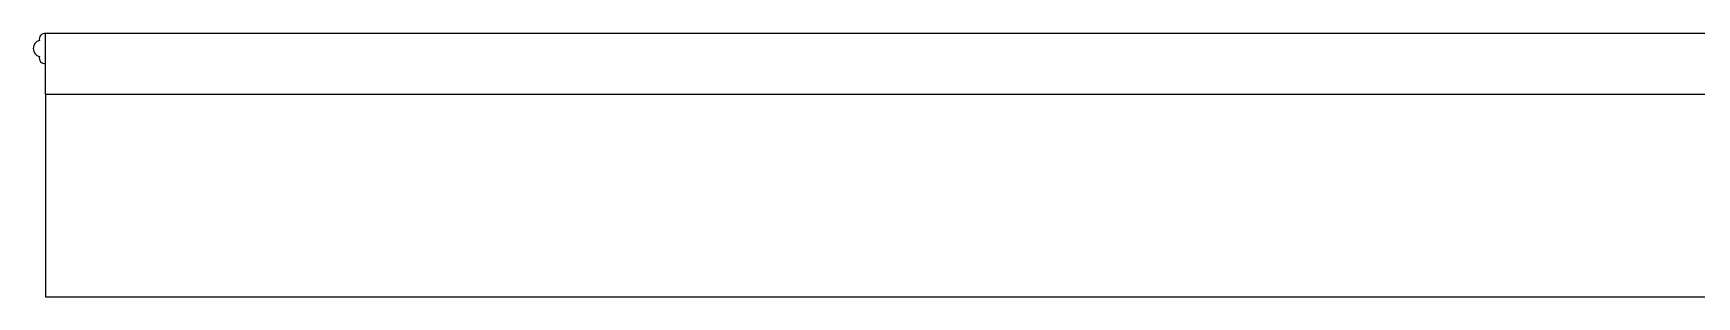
# Model space of a CAD drawing. Header units: millimetres. Extents: x 3104083 to 3173399, y -3165492 to -3044687.
# Drawn here: x 3123303 to 3124126, y -3156569 to -3156439 of the extents above; entities that cross this region are included whole.
import ezdxf

# ---------------------------------------------------------------- set-up
doc = ezdxf.new("R2010")
doc.units = ezdxf.units.MM
doc.header["$LTSCALE"] = 500
doc.header["$MEASUREMENT"] = 0
doc.layers.add('P-完成面', color=3, linetype='CONTINUOUS')
doc.layers.add('墙体', color=6, linetype='CONTINUOUS', lineweight=25)

msp = doc.modelspace()

# ---------------------------------------------------------------- linework, layer by layer
at = {"layer": 'P-完成面', "color": 3, "ltscale": 100}
msp.add_line((3124779.317, -3156439.407, 0), (3123309.317, -3156439.407, 0), dxfattribs=at)
at = {"layer": '墙体'}
for p, q in [((3123309.317, -3156454.407, 0), (3123309.317, -3156439.407, 0)), ((3123309.317, -3156469.407, 0), (3123309.317, -3156439.407, 0)), ((3123309.317, -3156469.407, 0), (3124809.317, -3156469.407, 0)), ((3123309.317, -3156469.407, 0), (3123309.317, -3156569.407, 0)), ((3123309.317, -3156569.407, 0), (3124909.317, -3156569.407, 0))]:
    msp.add_line(p, q, dxfattribs=at)
for centre, radius, start, end in [((3123309.145, -3156442.295, 0), 2.893, 86.5832, 192.214211), ((3123307.484, -3156446.907, 0), 4.167, 106.260205, 253.739795), ((3123309.145, -3156451.519, 0), 2.893, 167.785789, 273.4168)]:
    msp.add_arc(centre, radius, start, end, dxfattribs=at)

doc.saveas('drawing.dxf')
